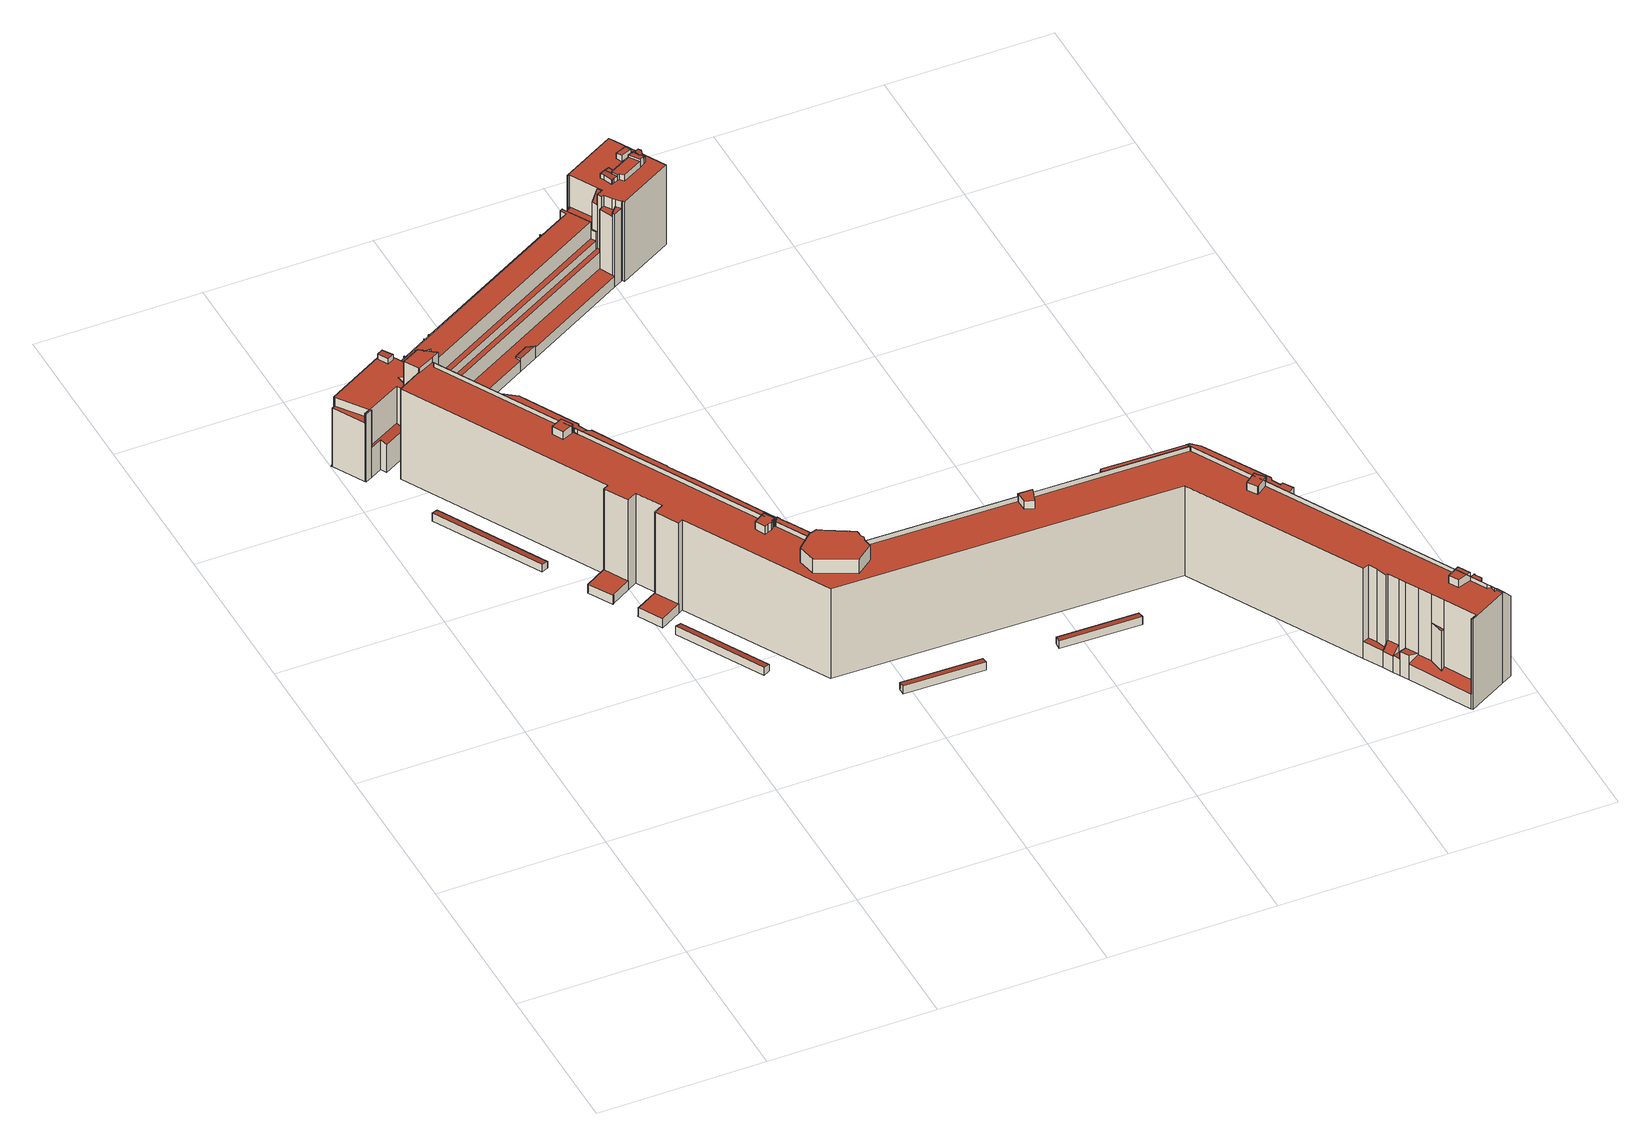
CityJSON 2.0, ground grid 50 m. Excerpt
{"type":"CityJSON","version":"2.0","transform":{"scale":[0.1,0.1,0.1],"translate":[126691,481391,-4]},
"CityObjects":{
"building1":{"type":"Building","attributes":{"b3_dak_type":"multiple horizontal","b3_h_dak_50p":-0.57,"b3_h_dak_70p":-0.49,"b3_h_dak_max":-0.21,"b3_h_dak_min":-0.86,"b3_h_maaiveld":-3.05,"b3_kas_warenhuis":false,"b3_mutatie_ahn3_ahn4":false,"b3_reconstructie_onvolledig":false,"b3_rmse_lod12":0.141,"b3_rmse_lod13":0.141,"b3_rmse_lod22":0.0315,"b3_val3dity_lod12":"[]","b3_val3dity_lod13":"[]","b3_val3dity_lod22":"[]","b3_volume_lod12":205.85,"b3_volume_lod13":205.85,"b3_volume_lod22":201.23,"geconstateerd":false,"oorspronkelijkbouwjaar":1973,"status":"Pand in gebruik"},"children":["building1-1"]},
"building1-1":{"type":"BuildingPart","parents":["building1"],"geometry":[{"type":"Solid","lod":"2.2","boundaries":[[[[0,1,2,3]],[[4,2,1,5]],[[6,3,2,4]],[[7,0,3,6]],[[5,1,0,7]],[[5,7,6,4]]]],"semantics":{"surfaces":[{"type":"GroundSurface"},{"type":"WallSurface","on_footprint_edge":true},{"type":"RoofSurface"}],"values":[[0,1,1,1,1,2]]}}]},
"building2":{"type":"Building","attributes":{"b3_dak_type":"multiple horizontal","b3_h_dak_50p":-0.54,"b3_h_dak_70p":-0.47,"b3_h_dak_max":-0.19,"b3_h_dak_min":-0.83,"b3_h_maaiveld":-3.07,"b3_kas_warenhuis":false,"b3_mutatie_ahn3_ahn4":false,"b3_reconstructie_onvolledig":false,"b3_rmse_lod12":0.136,"b3_rmse_lod13":0.136,"b3_rmse_lod22":0.0324,"b3_val3dity_lod12":"[]","b3_val3dity_lod13":"[]","b3_val3dity_lod22":"[]","b3_volume_lod12":164.17,"b3_volume_lod13":164.17,"b3_volume_lod22":160.57,"geconstateerd":false,"oorspronkelijkbouwjaar":1969,"status":"Pand in gebruik"},"children":["building2-1"]},
"building2-1":{"type":"BuildingPart","parents":["building2"],"geometry":[{"type":"Solid","lod":"2.2","boundaries":[[[[8,9,10,11]],[[12,9,8,13]],[[13,8,11,14]],[[15,10,9,12]],[[14,11,10,15]],[[14,15,12,13]]]],"semantics":{"surfaces":[{"type":"GroundSurface"},{"type":"WallSurface","on_footprint_edge":true},{"type":"RoofSurface"}],"values":[[0,1,1,1,1,2]]}}]},
"building3":{"type":"Building","attributes":{"b3_dak_type":"multiple horizontal","b3_h_dak_50p":-0.54,"b3_h_dak_70p":-0.45,"b3_h_dak_max":-0.19,"b3_h_dak_min":-0.79,"b3_h_maaiveld":-3.09,"b3_kas_warenhuis":false,"b3_mutatie_ahn3_ahn4":false,"b3_reconstructie_onvolledig":false,"b3_rmse_lod12":0.143,"b3_rmse_lod13":0.143,"b3_rmse_lod22":0.0365,"b3_val3dity_lod12":"[]","b3_val3dity_lod13":"[]","b3_val3dity_lod22":"[]","b3_volume_lod12":139.35,"b3_volume_lod13":139.35,"b3_volume_lod22":136.49,"geconstateerd":false,"oorspronkelijkbouwjaar":1969,"status":"Pand in gebruik"},"children":["building3-1"]},
"building3-1":{"type":"BuildingPart","parents":["building3"],"geometry":[{"type":"Solid","lod":"2.2","boundaries":[[[[16,17,18,19,20]],[[21,17,16,22]],[[23,18,17,21]],[[24,19,18,23]],[[22,16,20,25]],[[25,20,19,24]],[[25,24,23,21,22]]]],"semantics":{"surfaces":[{"type":"GroundSurface"},{"type":"WallSurface","on_footprint_edge":true},{"type":"RoofSurface"}],"values":[[0,1,1,1,1,1,2]]}}]},
"building4":{"type":"Building","attributes":{"b3_dak_type":"slanted","b3_h_dak_50p":28.31,"b3_h_dak_70p":28.37,"b3_h_dak_max":33.44,"b3_h_dak_min":-2.96,"b3_h_maaiveld":-2.88,"b3_kas_warenhuis":false,"b3_mutatie_ahn3_ahn4":false,"b3_reconstructie_onvolledig":false,"b3_rmse_lod12":11.5,"b3_rmse_lod13":1.52,"b3_rmse_lod22":1.23,"b3_val3dity_lod12":"[]","b3_val3dity_lod13":"[]","b3_val3dity_lod22":"[303]","b3_volume_lod12":250300.98,"b3_volume_lod13":210398.64,"b3_volume_lod22":208471.33,"geconstateerd":false,"oorspronkelijkbouwjaar":2002,"status":"Pand in gebruik"},"children":["building4-1"]},
"building4-1":{"type":"BuildingPart","parents":["building4"],"geometry":[{"type":"Solid","lod":"2.2","boundaries":[[[[26,27,28,29,30,31,32,33,34,35,36,37,38,39,40,41,42,43,44,45,46,47,48,49,50,51,52,53,54,55,56,57,58,59,60,61,62,63,64,65,66,67,68,69,70,71,72,73,74,75,76,77,78,79,80,81,82,83,84,85,86,87,88,89,90,91,92,93,94,95,96,97,98,99,100,101,102,103,104,105,106,107,108,109,110,111,112,113,114,115,116,117,118,119,120,121,122,123,124,125,126,127,128,129,130,131,132,133,134,135,136,137,138,139,140,141,142,143,144,145,146,147,148,149,150,151,152,153,154,155,156,157,158,159,160,161,162,163,164,165,166,167,168,169,170,171,172,173,174,175,176,177,178,179,180,181,182,183,184,185,186,187,188,189,190,191,192,193,194,195,196,197,198,199,200,201,202,203,204,205,206,207,208,209,210,211,212,213,214,215,216,217,218,219,220,221,222,223,224,225,226,227,228,229,230,231,232,233,234,235,236,237,238,239,240,241,242,243],[244,245,246],[247,248,249]],[[250,53,52,251]],[[252,170,169,253,254]],[[255,51,50,256]],[[251,52,51,255]],[[257,49,48,258]],[[256,50,49,257,259]],[[260,261,262,263]],[[264,171,170,252]],[[265,34,33,266]],[[267,44,43,268]],[[269,38,37,270]],[[270,37,36,271]],[[272,40,39,273]],[[273,39,38,269]],[[271,36,35,274]],[[274,35,34,265]],[[275,30,29,276]],[[277,31,30,275]],[[278,279,221,220,280,281]],[[282,32,31,277]],[[266,33,32,282]],[[283,284,285,286]],[[287,288,289,290]],[[291,27,26,292]],[[293,294,295,296]],[[297,298,247,249,299,300]],[[301,241,240,302]],[[302,240,239,303]],[[303,239,238,304]],[[305,306,307,308]],[[309,183,182,310]],[[310,182,181,311]],[[306,237,236,312]],[[313,234,233,314]],[[312,236,235,315]],[[316,188,187,317]],[[318,230,229,319]],[[320,222,221,279]],[[321,223,222,320]],[[322,323,324]],[[325,326,324]],[[327,207,206,328]],[[328,206,205,329]],[[330,211,210,331]],[[329,205,204,332]],[[333,201,200,334]],[[335,202,201,333]],[[336,197,196,337]],[[338,339,340,341]],[[342,193,192,343]],[[343,192,191,344]],[[344,191,190,345]],[[346,317,187,186,347]],[[348,184,183,309]],[[349,137,136,350]],[[351,168,167,352]],[[253,169,168,351,353]],[[354,174,173,355]],[[355,173,172,356]],[[357,177,176,358]],[[359,178,177,357,360]],[[360,357,356,361]],[[362,363,364,365,366,367]],[[352,167,166,368]],[[369,164,163,370]],[[371,150,149,372]],[[361,356,172,171,264]],[[373,175,174,354]],[[374,375,165,164,369]],[[353,351,375,374]],[[358,176,175,373]],[[376,179,178,359]],[[377,378,379,380]],[[380,379,381,382]],[[383,124,123,384]],[[384,123,122,385]],[[386,151,150,371]],[[387,388,389,390]],[[391,144,143,389]],[[392,393,152,151,386]],[[394,153,152,393]],[[395,119,118,396]],[[396,118,117,397]],[[398,399,400,401]],[[402,403,148,147,404]],[[405,145,144,391]],[[406,100,99,407]],[[408,409,410,411]],[[412,140,139,413]],[[413,139,138,414]],[[414,138,137,349]],[[390,389,143,142,415]],[[416,417,157,156,418]],[[419,285,420]],[[417,416,420]],[[350,136,135,421]],[[421,135,134,422]],[[423,424,425,426,427]],[[422,134,133,428]],[[429,430,431,432]],[[433,158,157,417]],[[434,435,436]],[[437,433,436]],[[438,128,127,439]],[[440,132,131,441]],[[442,443,444,441,445]],[[446,232,231,447,448]],[[449,314,233,232,446]],[[450,451,452,453,454]],[[455,126,125,456]],[[456,125,124,383]],[[407,99,98,457]],[[439,127,126,455]],[[458,459,460,461]],[[462,463,451,450]],[[464,465,463,462]],[[466,120,119,395]],[[467,121,120,466]],[[468,469,470,471]],[[472,370,163,162,473]],[[473,162,161,474]],[[475,476,477]],[[478,479,477]],[[480,113,112,481]],[[482,115,114,483]],[[457,98,97,484]],[[483,114,113,480]],[[481,112,111,485]],[[485,111,110,486]],[[487,488,106,105,489]],[[490,491,488,487]],[[489,105,104,492]],[[492,104,103,493]],[[286,285,419,494,409,408]],[[495,102,101,496]],[[497,93,92,498]],[[499,95,94,500]],[[491,108,107,501]],[[500,94,93,497]],[[502,61,60,503]],[[503,60,59,504]],[[505,91,90,506]],[[507,508,509,510]],[[506,90,89,511]],[[511,89,88,512]],[[296,295,513,514,515]],[[512,88,87,516]],[[517,85,84,518]],[[518,84,83,519]],[[519,83,82,520]],[[521,522,523,524]],[[525,526,527,528,529]],[[530,86,85,517]],[[531,66,65,532]],[[533,534,535,536]],[[537,68,67,538]],[[539,540,69,68,537]],[[541,64,63,542]],[[542,63,62,543]],[[544,545,546,547,548]],[[543,62,61,502]],[[549,55,54,430,429]],[[430,54,53,250]],[[550,42,41,551,552]],[[551,41,40,272]],[[553,554,555,399,398]],[[399,555,556,557]],[[461,460,57,56,558]],[[558,56,55,549]],[[559,195,194,560]],[[561,58,57,460]],[[504,59,58,561]],[[532,65,64,541]],[[538,67,66,531,562]],[[367,366,479,478]],[[563,564,228,227,565]],[[566,567,564,563]],[[568,129,128,438,569]],[[445,441,131,130,570]],[[570,130,129,568]],[[571,141,140,412]],[[572,418,156,155,573,574]],[[409,494,418,572]],[[415,142,141,571,575]],[[576,214,213,577]],[[578,579,580,581,582]],[[583,584,585,345,586]],[[587,189,188,316]],[[565,227,226,588,589]],[[319,229,228,564]],[[590,224,223,321,591]],[[591,321,592,593]],[[594,595,596,597]],[[598,599,600,601]],[[602,603,604,605,606]],[[607,608,393,392]],[[609,610,154,153,394]],[[427,426,610,609]],[[611,612,613,614]],[[615,215,214,576]],[[616,617,618,619]],[[614,613,617,616]],[[577,213,212,620]],[[621,622,623,624]],[[560,194,193,342]],[[496,101,100,406]],[[625,626,627]],[[628,629,627]],[[573,155,154,610]],[[281,280,630,631]],[[632,633,317,346]],[[634,587,633,632,635]],[[586,345,190,189,587,634]],[[636,208,207,327]],[[637,636,638,639]],[[640,641,642,643,644]],[[644,643,645,646]],[[647,648,649,650]],[[650,649,651,652]],[[653,72,71,654,655]],[[656,73,72,653]],[[657,74,73,656]],[[655,654,658,659]],[[654,71,70,660]],[[661,77,76,523]],[[524,523,76,75,662]],[[662,75,74,657]],[[522,79,78,663]],[[663,78,77,661]],[[664,80,79,522,521]],[[665,666,81,80,664]],[[667,668,669,670]],[[606,605,667]],[[311,181,180,671]],[[672,671,180,179,376]],[[673,598,363,362]],[[674,566,675,676]],[[601,600,364,363]],[[677,678,679,680,681]],[[682,46,45,683]],[[684,47,46,682]],[[685,347,186,185,686]],[[569,438,687,688]],[[471,470,689,690]],[[691,692,546,545]],[[693,694,695,696]],[[574,573,697,410]],[[411,410,697,698,699,700]],[[341,340,585,584]],[[701,702,703,704]],[[704,703,642,641]],[[705,706,707,708]],[[709,710,711,712,707]],[[713,714,219,218,715]],[[268,43,42,550]],[[620,212,211,330,716]],[[716,330,717,718]],[[719,720,721,722,723]],[[724,725,726,671,672,727]],[[728,729,730,584,583]],[[731,198,197,336]],[[722,721,516,732]],[[733,734,735,736]],[[382,381,737,738]],[[739,740,741,742]],[[727,672,743,744]],[[745,209,208,636,637]],[[746,639,638,332,747]],[[747,332,204,203,748,749]],[[750,751,752,347,685]],[[331,210,209,745]],[[753,348,754,752,751,750]],[[686,185,184,348,753]],[[755,756,757,758]],[[756,759,593,760]],[[718,717,761,762,763]],[[744,743,764,765,766]],[[749,748,767,768]],[[748,203,202,335]],[[588,226,225,769]],[[708,707,712,770,759,756,755]],[[771,772,773,770,712]],[[589,588,774,730,729]],[[304,238,237,306,305]],[[775,776,777,778,779]],[[780,775,781,782]],[[783,784,785,786]],[[337,196,195,559]],[[582,581,784,783]],[[263,262,787,788]],[[789,790,288,287]],[[791,742,741,469,468]],[[401,400,792,793]],[[404,147,146,794,795]],[[795,794,796,629,628]],[[629,796,388,387]],[[797,798,608,607]],[[799,800,626,625]],[[605,604,476,475]],[[801,597,596,648,647]],[[299,249,248,595,594]],[[676,675,729,728]],[[738,737,378,377]],[[802,803,740,739]],[[548,547,804,805]],[[805,804,534,533]],[[323,806,308,807]],[[254,253,370,472]],[[368,166,165,375]],[[808,809,810,781]],[[619,618,622,621]],[[624,623,811,812]],[[813,458,513,295]],[[765,764,803,802]],[[814,815,603,602]],[[575,571,444,443]],[[259,257,816,431]],[[758,757,817,818]],[[819,820,821,822]],[[822,821,823,824]],[[825,826,827,828]],[[778,777,702,701]],[[790,159,158,433,437]],[[829,434,284,283]],[[290,289,435,434,829]],[[670,669,830,831]],[[794,146,145,405]],[[832,199,198,731]],[[793,792,833,834,835]],[[836,837,833,792]],[[835,834,554,553]],[[838,839,314,449]],[[763,762,706,705]],[[840,841,820,819]],[[646,645,841,840]],[[700,699,424,423]],[[842,843,425,424]],[[699,698,843,842]],[[557,556,844,845]],[[403,402,846]],[[800,799,846]],[[372,149,148,403]],[[847,848,742,791]],[[501,107,106,488]],[[849,850,851,852,853]],[[854,160,159,790,789]],[[562,531,459,458,813]],[[760,593,592,855,856]],[[635,632,752,751]],[[751,752,754,857,858]],[[859,677,725,724]],[[858,857,726,725]],[[860,861,678,677,859]],[[845,844,862,863]],[[863,862,798,797]],[[864,865,772,771]],[[866,590,773,772]],[[769,225,224,590,866]],[[867,868,339,338]],[[869,870,776,775,780]],[[786,785,870,869]],[[871,872,579,578]],[[788,787,580,579]],[[873,874,872,871]],[[875,876,874,873]],[[877,878,599,598,673]],[[688,687,878,877]],[[736,735,879,880]],[[385,122,121,467]],[[881,882,856,883]],[[818,817,882,881,884]],[[884,881,715,885]],[[886,217,216,887]],[[885,715,218,217,886]],[[690,689,888,889]],[[890,891,892,888]],[[889,888,892,893,848,847]],[[848,893,894,895,896]],[[692,246,245,897]],[[895,894,891,890]],[[898,244,246,692,691]],[[899,897,245,244,898]],[[896,895,897,899]],[[900,901,902,903]],[[660,70,69,540]],[[904,659,658,540,539]],[[905,906,901,900]],[[515,514,906,905]],[[907,908,831,909]],[[909,831,830,465,464]],[[768,767,868,867]],[[454,453,910,911]],[[911,910,908,907]],[[912,913,826,825]],[[913,914,915,916]],[[916,915,641,640]],[[828,827,917,918,919]],[[779,778,914,913,912]],[[824,823,917,827]],[[919,918,809,808]],[[887,216,215,615]],[[730,774,865,864,920,921]],[[922,815,814]],[[443,442,922]],[[447,231,230,318]],[[448,447,923,924]],[[925,807,308,307,926,927]],[[766,765,807,925]],[[315,235,234,313]],[[927,926,839,838]],[[782,781,810,928,929,930]],[[931,932,876,875]],[[933,243,242,934]],[[300,299,545,544]],[[935,28,27,291]],[[432,431,816,936,937]],[[486,110,109,509]],[[510,509,109,108,491,490]],[[366,365,508,507]],[[529,528,938,939]],[[812,811,612,611]],[[528,527,940,941]],[[652,651,942,943]],[[853,852,294,293,944]],[[852,851,659,904]],[[943,942,945,946]],[[946,945,947,948]],[[498,92,91,505]],[[949,950,668,667]],[[937,936,951,952]],[[493,103,102,495,953]],[[954,955,597,801]],[[944,293,955,954]],[[732,516,87,86,530]],[[956,957,734,733]],[[958,959,850,849]],[[939,938,960,961]],[[961,960,959,958]],[[952,951,683,962]],[[962,683,45,44,267]],[[428,133,132,440]],[[258,48,47,684]],[[963,949,941,964]],[[964,941,940,965,966]],[[631,630,967,968]],[[968,967,279,278]],[[903,902,326,325]],[[280,220,219,714]],[[883,856,855,714,713]],[[681,680,969,970]],[[680,679,971,972]],[[970,969,972,973]],[[974,975,861,860]],[[921,920,639,746]],[[976,977,975,974]],[[973,972,971,567,566,674]],[[924,923,977,976]],[[536,535,978,979]],[[934,242,241,301]],[[595,248,247,298]],[[979,978,298,297]],[[520,82,81,666]],[[880,879,666,665]],[[474,161,160,854]],[[980,981,694,693]],[[696,695,950,949,963]],[[930,929,932,931]],[[929,928,982,983]],[[983,982,984,985]],[[985,984,986,987]],[[987,986,261,260]],[[966,965,981,980]],[[723,722,957,956]],[[948,947,988,989]],[[989,988,526,525]],[[292,26,243,933]],[[276,29,28,935]],[[552,551,806,323,322]],[[453,452,837,836]],[[920,864,711,710]],[[762,761,710,709]],[[990,116,115,482]],[[397,117,116,990]],[[991,992,720,719]],[[953,495,992,991]],[[334,200,199,832]],[[993,96,95,499]],[[484,97,96,993]],[[358,373,354,355,356,357]],[[418,494,419,420,416]],[[633,587,316,317]],[[663,661,523,522]],[[601,363,598]],[[574,410,409,572]],[[332,638,636,327,328,329]],[[686,753,750,685]],[[729,675,566,563,565,589]],[[738,377,380,382]],[[370,253,353,374,369]],[[368,375,351,352]],[[259,431,430,250,251,255,256]],[[284,434,436,433,417,420,285]],[[435,289,288,790,437,436]],[[794,405,391,389,388,796]],[[835,553,398,401,793]],[[699,842,424]],[[843,698,697,573,610,426,425]],[[800,846,402,404,795,628,627,626]],[[501,488,491]],[[459,531,532,541,542,543,502,503,504,561,460]],[[752,632,346,347]],[[726,857,754,348,309,310,311,671]],[[773,590,591,593,759,770]],[[882,817,757,756,760,856]],[[889,847,791,468,471,690]],[[891,894,893,892]],[[540,658,654,660]],[[710,761,717,330,331,745,637,639,920]],[[911,907,909,464,462,450,454]],[[914,778,701,704,641,915]],[[824,827,826,913,916,640,644,646,840,819,822]],[[919,808,781,775,779,912,825,828]],[[887,615,576,577,620,716,718,763,705,708,755,758,818,884,885,886],[612,811,623,622,618,617,613],[809,918,917,823,821,820,841,645,643,642,703,702,777,776,870,785,784,581,580,787,262,261,986,984,982,928,810]],[[865,774,588,769,866,772]],[[922,442,445,570,568,569,688,877,673,362,367,478,477,476,604,603,815]],[[972,969,680]],[[839,926,307,306,312,315,313,314]],[[812,611,614,616,619,621,624]],[[852,904,539,537,538,562,813,295,294]],[[952,994,902,901,906,514,513,458,461,558,549,429,432,937]],[[428,440,441,444,571,412,413,414,349,350,421,422]],[[258,684,682,683,951,936,816,257]],[[968,278,281,631]],[[903,325,324,323,807,765,802,739,742,848,896,899,898,691,545,299,594,597,955,293,296,515,905,900]],[[714,855,592,321,320,279,967,630,280]],[[883,713,715,881]],[[977,923,447,318,319,564,567,971,679,678,861,975]],[[921,746,747,749,768,867,338,341,584,730]],[[973,674,676,728,583,586,634,635,751,858,725,677,681,970],[379,378,737,381]],[[924,976,974,860,859,724,727,744,766,925,927,838,449,446,448]],[[979,297,300,544,548,805,533,536]],[[966,980,693,696,963,964]],[[930,931,875,873,871,578,582,783,786,869,780,782]],[[987,260,263,788,579,872,874,876,932,929,983,985]],[[989,525,529,939,961,958,849,853,944,954,801,647,650,652,943,946,948]],[[957,722,732,530,517,518,519,520,666,879,735,734]],[[837,452,451,463,465,830,669,668,950,695,694,981,965,940,527,526,988,947,945,942,651,649,648,596,595,298,978,535,534,804,547,546,692,897,895,890,888,689,470,469,741,740,803,764,743,672,376,359,360,361,264,252,254,472,473,474,854,789,287,290,829,283,286,408,411,700,423,427,609,394,393,608,798,862,844,556,555,554,834,833]],[[806,551,272,273,269,270,271,274,265,266,282,277,275,276,935,291,292,933,934,301,302,303,304,305,308]],[[552,322,324,326,902,994,952,962,267,268,550]],[[453,836,792,400,399,557,845,863,797,607,392,386,371,372,403,846,799,625,627,629,387,390,415,575,443,922,814,602,606,667,670,831,908,910]],[[711,864,771,712]],[[762,709,707,706]],[[397,990,482,483,480,481,485,486,509,508,365,364,600,599,878,687,438,439,455,456,383,384,385,467,466,395,396]],[[953,991,719,723,956,733,736,880,665,664,521,524,662,657,656,653,655,659,851,850,959,960,938,528,941,949,667,605,475,477,479,366,507,510,490,487,489,492,493]],[[334,832,731,336,337,559,560,342,343,344,345,585,340,339,868,767,748,335,333]],[[484,993,499,500,497,498,505,506,511,512,516,721,720,992,495,496,406,407,457]]]],"semantics":{"surfaces":[{"type":"GroundSurface"},{"type":"WallSurface","on_footprint_edge":true},{"type":"WallSurface","on_footprint_edge":false},{"type":"RoofSurface"}],"values":[[0,1,1,1,1,1,1,2,1,1,1,1,1,1,1,1,1,1,1,1,1,1,2,2,1,2,1,1,1,1,2,1,1,1,1,1,1,1,1,1,2,2,1,1,1,1,1,1,1,2,1,1,1,1,1,1,1,1,1,1,1,1,2,2,1,1,1,1,1,1,2,1,1,2,2,1,1,1,2,1,1,1,1,1,2,1,1,1,2,1,1,1,1,1,2,2,1,1,2,1,2,1,2,2,1,1,2,1,1,2,1,1,1,1,2,2,2,1,1,2,1,1,2,2,1,1,1,1,1,1,1,2,1,1,2,1,1,1,1,1,1,1,1,2,1,1,2,1,1,1,1,2,2,1,1,2,1,1,1,1,2,1,1,1,1,1,2,2,1,1,1,1,1,1,1,2,1,2,1,1,1,1,1,2,1,1,2,2,1,1,1,1,2,2,2,2,2,1,2,2,1,2,2,1,2,1,1,2,2,1,2,2,2,1,1,2,2,2,2,2,1,1,1,2,1,1,1,1,1,1,1,1,2,2,1,1,2,2,2,2,1,1,1,2,2,2,2,2,2,2,2,2,2,2,1,1,1,2,2,2,2,1,2,2,2,2,2,1,2,1,2,1,2,1,2,2,2,2,2,1,1,2,2,2,1,2,2,2,1,2,2,2,2,2,1,2,2,2,2,2,2,1,2,2,2,2,2,2,2,1,2,2,2,2,2,2,2,2,2,2,2,2,2,1,2,2,2,1,1,2,2,2,2,2,2,2,2,2,2,2,2,2,1,2,1,2,1,2,2,2,2,2,2,2,2,2,2,2,1,2,2,2,2,2,2,2,2,2,2,1,2,2,2,1,1,2,2,2,2,1,2,1,1,2,2,1,2,2,2,2,2,2,2,2,2,2,2,2,2,2,2,1,2,2,2,1,2,2,2,1,2,2,2,1,2,1,2,1,1,2,2,2,2,2,2,2,2,2,1,2,2,1,2,2,1,2,2,2,2,2,1,1,1,2,2,2,2,2,1,2,2,2,2,2,2,2,2,2,2,1,1,2,1,2,1,2,2,2,2,2,2,2,2,2,2,2,1,1,2,2,2,2,1,1,2,2,1,1,1,3,3,3,3,3,3,3,3,3,3,3,3,3,3,3,3,3,3,3,3,3,3,3,3,3,3,3,3,3,3,3,3,3,3,3,3,3,3,3,3,3,3,3,3,3,3,3,3,3,3,3,3,3,3,3,3,3,3,3,3,3,3,3,3,3,3,3,3]]}}]},
"building5":{"type":"Building","attributes":{"b3_dak_type":"multiple horizontal","b3_h_dak_50p":-0.53,"b3_h_dak_70p":-0.44,"b3_h_dak_max":-0.15,"b3_h_dak_min":-0.78,"b3_h_maaiveld":-3.05,"b3_kas_warenhuis":false,"b3_mutatie_ahn3_ahn4":false,"b3_reconstructie_onvolledig":false,"b3_rmse_lod12":0.151,"b3_rmse_lod13":0.151,"b3_rmse_lod22":0.0333,"b3_val3dity_lod12":"[]","b3_val3dity_lod13":"[]","b3_val3dity_lod22":"[]","b3_volume_lod12":138.21,"b3_volume_lod13":138.21,"b3_volume_lod22":135.13,"geconstateerd":false,"oorspronkelijkbouwjaar":1969,"status":"Pand in gebruik"},"children":["building5-1"]},
"building5-1":{"type":"BuildingPart","parents":["building5"],"geometry":[{"type":"Solid","lod":"2.2","boundaries":[[[[995,996,997,998]],[[999,996,995,1000]],[[1000,995,998,1001]],[[1001,998,997,1002]],[[1002,997,996,999]],[[1002,999,1000,1001]]]],"semantics":{"surfaces":[{"type":"GroundSurface"},{"type":"WallSurface","on_footprint_edge":true},{"type":"RoofSurface"}],"values":[[0,1,1,1,1,2]]}}]}
},
"vertices":[
[322,1574,10],[148,1890,10],[168,1901,10],[342,1584,10],[168,1901,32],[148,1890,37],[342,1584,32],[322,1574,37],
[693,950,9],[673,940,9],[533,1193,9],[553,1203,9],[673,940,37],[693,950,32],[553,1203,32],[533,1193,37],
[1216,730,9],[1216,708,9],[974,712,9],[974,713,9],[975,735,9],[1216,708,37],[1216,730,32],[974,712,37],[974,713,37],[975,735,32],
[417,1954,11],[439,1914,11],[434,1912,11],[507,1779,11],[508,1779,11],[510,1781,11],[514,1777,11],[516,1772,11],[518,1768,11],[519,1764,11],[520,1762,11],[520,1761,11],[519,1760,11],[519,1758,11],[517,1756,11],[513,1751,11],[511,1749,11],[509,1747,11],[509,1746,11],[522,1721,11],[523,1720,11],[536,1727,11],[618,1579,11],[623,1569,11],[629,1571,11],[651,1532,11],[645,1529,11],[662,1500,11],[652,1495,11],[651,1494,11],[692,1419,11],[693,1419,11],[703,1425,11],[719,1396,11],[724,1399,11],[746,1359,11],[741,1356,11],[828,1198,11],[827,1197,11],[837,1194,11],[829,1169,11],[828,1167,11],[843,1141,11],[844,1141,11],[856,1148,11],[923,1025,11],[927,1019,11],[948,1018,11],[962,1018,11],[1072,1016,11],[1072,1019,11],[1072,1022,11],[1118,1021,11],[1117,1018,11],[1117,1015,11],[1190,1014,11],[1210,1013,11],[1237,1013,11],[1237,1019,11],[1283,1018,11],[1282,1012,11],[1430,1009,11],[1433,1009,11],[1433,1013,11],[1437,1015,11],[1438,1015,11],[1440,1015,11],[1444,1015,11],[1447,1015,11],[1450,1014,11],[1454,1012,11],[1455,1011,11],[1458,1008,11],[1460,1005,11],[1461,1004,11],[1462,1001,11],[1462,999,11],[1463,997,11],[1463,994,11],[1492,993,11],[1492,999,11],[1492,1008,11],[1502,1008,11],[1657,1005,11],[1663,1005,11],[1674,1005,11],[1674,1011,11],[1719,1010,11],[1719,1004,11],[1903,1001,11],[1903,999,11],[1959,998,11],[1986,949,11],[1987,950,11],[1995,935,11],[1997,937,11],[2005,930,11],[2022,899,11],[2017,896,11],[2076,788,11],[2075,787,11],[2085,785,11],[2080,767,11],[2077,757,11],[2091,730,11],[2098,735,11],[2104,738,11],[2192,579,11],[2197,582,11],[2219,542,11],[2214,539,11],[2287,406,11],[2293,409,11],[2315,370,11],[2309,367,11],[2372,253,11],[2396,209,11],[2397,210,11],[2401,212,11],[2415,187,11],[2398,177,11],[2397,177,11],[2409,155,11],[2411,151,11],[2424,158,11],[2462,89,11],[2431,72,11],[2313,7,11],[2310,11,11],[2211,191,11],[2197,216,11],[2187,235,11],[2171,264,11],[2139,322,11],[1857,831,11],[826,850,11],[591,1273,11],[577,1265,11],[512,1229,11],[474,1299,11],[473,1301,11],[476,1302,11],[477,1300,11],[539,1334,11],[569,1351,11],[527,1426,11],[496,1409,11],[436,1375,11],[437,1373,11],[434,1372,11],[394,1443,11],[458,1479,11],[473,1487,11],[146,2081,11],[217,2121,11],[193,2159,11],[124,2121,11],[114,2138,11],[78,2118,11],[58,2108,11],[55,2112,11],[4,2204,11],[2,2206,11],[11,2211,11],[209,2321,11],[297,2370,11],[294,2374,11],[296,2375,11],[299,2370,11],[393,2422,11],[390,2427,11],[392,2428,11],[393,2424,11],[836,2667,11],[833,2671,11],[835,2672,11],[839,2668,11],[910,2707,11],[918,2711,11],[924,2715,11],[922,2720,11],[923,2721,11],[928,2713,11],[929,2710,11],[944,2718,11],[941,2722,11],[939,2725,11],[1104,2816,11],[1114,2798,11],[1195,2651,11],[1030,2560,11],[1026,2567,11],[1024,2565,11],[997,2551,11],[680,2376,11],[623,2344,11],[384,2212,11],[358,2259,11],[350,2273,11],[349,2275,11],[262,2227,11],[243,2217,11],[249,2206,11],[255,2196,11],[253,2195,11],[259,2184,11],[262,2179,11],[280,2179,11],[284,2179,11],[293,2162,11],[296,2163,11],[297,2159,11],[325,2109,11],[330,2112,11],[352,2072,11],[347,2069,11],[349,2065,11],[412,1951,11],[496,1713,11],[486,1721,11],[491,1712,11],[800,1146,11],[805,1144,11],[803,1147,11],[662,1500,70],[645,1529,71],[569,1351,323],[539,1334,43],[539,1334,323],[651,1532,71],[629,1571,73],[623,1569,69],[618,1579,69],[623,1569,73],[1146,2722,307],[1146,2722,287],[1134,2716,287],[1134,2716,308],[527,1426,323],[518,1768,70],[516,1772,70],[509,1746,320],[509,1747,320],[519,1760,70],[520,1761,70],[520,1762,70],[517,1756,69],[519,1758,70],[519,1764,70],[508,1779,70],[507,1779,70],[510,1781,70],[623,2344,55],[623,2344,48],[680,2376,48],[680,2376,54],[514,1777,70],[2188,273,323],[2188,273,95],[2206,241,94],[2206,241,323],[2158,328,323],[2158,328,70],[2171,305,70],[2171,305,323],[439,1914,71],[417,1954,71],[885,1027,325],[885,1027,323],[811,1161,323],[811,1161,324],[800,1146,350],[800,1146,323],[803,1147,339],[803,1147,350],[347,2069,71],[352,2072,71],[330,2112,71],[325,2109,71],[297,2159,71],[297,2159,66],[292,2157,66],[292,2157,70],[114,2138,114],[124,2121,105],[193,2159,105],[296,2163,66],[284,2179,66],[280,2179,66],[293,2162,66],[2,2206,13],[4,2204,13],[253,2195,66],[255,2196,66],[384,2212,48],[358,2259,47],[420,1923,320],[420,1923,297],[378,1954,320],[371,1958,324],[371,1958,321],[923,2721,45],[922,2720,45],[924,2715,45],[941,2722,177],[944,2718,177],[918,2711,46],[835,2672,159],[833,2671,159],[839,2668,159],[392,2428,159],[390,2427,159],[358,2385,188],[358,2385,159],[357,2380,159],[357,2380,188],[296,2375,159],[294,2374,159],[297,2370,159],[209,2321,159],[4,2204,214],[55,2112,214],[78,2118,114],[2287,406,71],[2214,539,70],[477,1300,12],[476,1302,12],[477,1300,42],[437,1373,42],[436,1375,42],[496,1409,43],[458,1479,43],[394,1443,42],[473,1487,323],[458,1479,323],[496,1409,323],[1933,986,320],[1933,986,126],[1933,986,70],[1686,993,70],[1686,993,303],[1686,993,320],[473,1301,12],[512,1229,42],[577,1265,43],[2424,158,290],[2411,151,306],[434,1372,42],[474,1299,42],[474,1299,13],[146,2081,323],[200,2272,262],[200,2272,244],[220,2283,244],[220,2283,261],[201,2313,244],[201,2313,261],[2017,896,70],[2022,899,70],[2005,930,70],[2462,89,289],[2410,185,289],[2410,185,68],[2397,210,65],[2397,210,289],[2401,212,64],[2431,72,328],[2431,72,323],[2313,7,323],[1987,950,70],[1986,949,70],[1959,998,70],[2375,156,350],[2375,156,337],[2356,191,337],[2356,191,350],[2409,155,320],[2409,155,306],[2397,177,320],[2415,187,68],[1461,1004,66],[1460,1005,66],[2217,221,323],[2217,221,96],[2237,186,96],[2237,186,323],[2309,367,71],[2315,370,72],[2293,409,72],[2396,209,290],[2187,235,69],[2187,235,66],[2197,216,69],[2206,241,70],[2189,236,69],[2219,542,71],[2197,582,71],[2278,113,323],[2278,113,220],[2278,113,92],[2329,21,90],[2329,21,323],[2192,579,70],[652,1495,320],[652,1495,69],[614,1564,72],[614,1564,320],[2171,264,67],[2183,270,87],[2183,270,70],[2172,265,69],[2171,264,69],[2080,767,70],[2085,785,70],[2104,738,69],[2098,735,68],[2116,704,320],[2116,704,296],[2116,704,68],[2098,735,320],[262,2179,338],[259,2184,66],[259,2184,338],[280,2179,338],[2020,718,350],[2020,718,323],[2050,740,323],[2050,740,339],[2050,740,350],[2075,787,70],[2076,788,70],[1458,1008,66],[824,1177,320],[824,1177,67],[693,1419,69],[693,1419,320],[2016,717,350],[2016,717,323],[1998,745,350],[1998,745,323],[1995,935,70],[1997,937,70],[430,1741,350],[430,1741,323],[447,1708,323],[447,1708,350],[577,1265,323],[591,1273,323],[826,850,323],[1697,975,321],[1697,975,320],[1696,976,320],[1682,986,320],[1682,986,310],[1719,1010,70],[1674,1011,70],[1903,1001,70],[1719,1004,70],[1455,1011,66],[1674,1005,70],[1663,1005,70],[1492,999,301],[1492,999,69],[1492,993,306],[1502,1008,291],[1502,1008,69],[1463,994,307],[1463,997,303],[2217,221,70],[1462,999,66],[1462,1001,66],[1444,1015,66],[1440,1015,66],[1450,1014,66],[1447,1015,66],[1492,1008,67],[746,1359,71],[724,1399,71],[719,1396,70],[1438,1015,66],[1437,1015,66],[1673,993,302],[1673,993,70],[1657,1005,70],[1657,1005,290],[1433,1013,65],[1433,1009,66],[811,1161,320],[515,1698,320],[515,1698,324],[1430,1009,66],[1283,1018,69],[1237,1019,69],[1237,1013,69],[1210,1013,69],[1117,1018,288],[1117,1018,70],[1072,1019,74],[1072,1019,287],[967,964,371],[967,964,323],[967,971,323],[967,971,340],[967,971,371],[1282,1012,69],[829,1169,67],[837,1194,70],[776,1133,350],[776,1133,323],[788,1135,323],[788,1135,350],[843,1141,323],[828,1167,323],[844,1141,323],[844,1141,69],[827,1197,69],[828,1198,69],[741,1356,70],[785,1179,350],[785,1179,339],[785,1179,323],[750,1157,323],[750,1157,350],[651,1494,320],[511,1749,320],[513,1751,69],[513,1751,320],[2335,142,350],[2335,142,323],[2375,156,323],[2402,107,323],[2402,107,337],[692,1419,320],[393,2422,159],[299,2370,159],[703,1425,70],[829,1169,323],[249,2206,214],[249,2206,66],[243,2217,214],[241,2204,214],[241,2204,66],[2077,757,320],[2080,767,320],[2091,730,320],[2372,253,72],[2197,216,95],[2211,191,65],[2211,191,95],[2372,253,290],[1114,2798,287],[1104,2816,287],[1126,2710,314],[1126,2710,308],[1126,2710,287],[1124,2710,287],[1124,2710,314],[219,2303,244],[219,2303,188],[219,2303,159],[209,2321,244],[11,2211,14],[262,2227,130],[262,2227,213],[350,2273,102],[358,2259,102],[975,2599,47],[975,2599,102],[805,1144,339],[805,1144,323],[866,1033,323],[866,1033,339],[1934,986,126],[1934,986,70],[1933,989,70],[1933,989,127],[1943,970,321],[1943,970,320],[1932,970,320],[1932,970,322],[1932,970,331],[2421,90,328],[2421,90,323],[2310,11,323],[2310,11,61],[1127,2727,308],[1127,2727,287],[1120,2742,287],[1120,2742,308],[1195,2651,287],[1119,2742,308],[1119,2742,287],[1118,2744,287],[1118,2744,308],[939,2725,287],[1107,2739,308],[1107,2739,287],[1086,2732,287],[1086,2732,307],[2378,168,327],[2378,168,320],[2384,172,320],[2398,179,320],[2398,179,304],[657,2386,47],[657,2386,51],[13,2209,214],[13,2209,14],[11,2211,244],[13,2209,244],[928,2713,45],[928,2713,177],[919,2709,46],[919,2709,177],[1032,2687,301],[1032,2687,294],[1032,2687,287],[1014,2678,287],[1014,2678,302],[1020,2668,287],[1020,2668,302],[848,1028,371],[848,1028,323],[800,984,323],[800,984,371],[811,929,323],[811,929,372],[927,1019,290],[923,1025,69],[923,1025,284],[948,1018,291],[962,1018,290],[907,1026,69],[907,1026,284],[856,1148,69],[1072,1022,73],[1072,1016,291],[1118,1021,69],[1117,1015,291],[1190,1014,291],[1190,1014,69],[1931,954,340],[1931,954,323],[1932,954,323],[1932,954,339],[217,2121,85],[217,2121,323],[1934,986,320],[241,2204,243],[241,2233,214],[241,2233,243],[207,2170,243],[207,2170,66],[203,2192,66],[203,2192,215],[203,2192,243],[523,1720,70],[522,1721,70],[536,1727,70],[55,2112,246],[58,2108,246],[1968,964,70],[1968,964,320],[481,1723,323],[481,1723,350],[491,1712,339],[491,1712,323],[1457,917,350],[1457,917,323],[1471,959,323],[1471,959,350],[2237,186,93],[2257,149,93],[2257,149,224],[2257,149,323],[1049,2700,294],[1049,2700,287],[1030,2692,287],[1030,2692,294],[997,2630,287],[997,2630,285],[977,2619,252],[977,2619,287],[969,2634,253],[969,2634,178],[969,2634,160],[977,2619,160],[997,2551,263],[997,2551,48],[1024,2565,263],[941,2722,287],[945,2724,177],[945,2724,287],[1442,1005,295],[1442,1005,66],[1429,1006,66],[1429,1006,69],[1429,1006,295],[193,2162,339],[193,2162,243],[193,2162,106],[217,2121,339],[254,2240,243],[254,2240,213],[254,2240,187],[393,2424,159],[1430,1009,69],[1395,994,307],[1395,994,69],[1286,1003,69],[1286,1003,300],[183,2303,244],[183,2303,262],[264,2124,339],[264,2124,323],[465,1759,323],[465,1759,339],[218,2119,323],[218,2119,339],[929,2710,177],[919,2709,188],[918,2711,188],[910,2707,159],[910,2707,188],[75,2123,246],[75,2123,243],[75,2123,215],[78,2118,246],[75,2123,116],[984,2605,287],[984,2605,251],[991,2609,251],[991,2609,287],[984,2605,102],[975,2599,251],[989,2645,179],[989,2645,285],[989,2645,287],[269,2144,323],[269,2144,324],[269,2144,338],[919,2689,159],[919,2689,188],[349,2275,130],[977,2619,102],[973,2617,160],[973,2617,130],[973,2617,102],[254,2240,130],[1108,2702,307],[1108,2702,287],[1059,2676,287],[1059,2676,294],[1059,2676,307],[1108,2702,314],[1128,2672,307],[1128,2672,314],[1122,2709,314],[1122,2709,287],[1122,2706,287],[1122,2706,314],[1134,2708,287],[1134,2708,308],[2139,322,323],[2139,322,69],[465,1759,350],[2355,190,338],[2355,190,350],[2398,177,70],[2398,177,320],[2398,179,70],[2415,87,335],[2415,87,323],[2397,133,328],[2397,133,320],[866,1033,371],[276,2130,324],[276,2130,323],[765,1127,323],[765,1127,350],[420,1923,69],[292,2157,295],[1067,2639,307],[1067,2639,287],[1128,2672,287],[1094,2715,287],[1094,2715,307],[824,1177,323],[2091,698,323],[2091,698,320],[614,1564,69],[1005,2589,251],[1005,2589,287],[1033,2642,302],[1033,2642,287],[1033,2641,287],[1033,2641,302],[1038,2644,287],[1038,2644,302],[1042,2666,307],[1042,2666,301],[1051,2648,301],[1051,2648,307],[2183,270,323],[2032,772,323],[2032,772,339],[836,2667,159],[2355,190,323],[2319,170,323],[2319,170,349],[2353,195,337],[2353,195,323],[268,2177,338],[268,2177,66],[1030,2641,302],[1030,2641,287],[2270,110,219],[2270,110,81],[2412,106,323],[2412,106,328],[2401,141,320],[483,1727,350],[483,1727,339],[947,992,371],[947,992,318],[915,1010,300],[915,1010,323],[915,1010,371],[1857,831,323],[993,2559,48],[993,2559,252],[182,2181,116],[182,2181,243],[207,2170,339],[241,2188,338],[241,2188,66],[2413,104,323],[2413,104,328],[964,2631,160],[964,2631,130],[350,2273,130],[362,2382,188],[362,2382,159],[1120,2708,314],[1120,2708,287],[1129,2700,314],[1129,2700,308],[1132,2697,314],[1132,2697,308],[1132,2693,314],[1132,2693,308],[1945,986,320],[1945,986,70],[1244,996,69],[1244,996,309],[1012,2580,263],[1012,2580,250],[993,2559,263],[1012,2580,287],[1024,2565,287],[1026,2567,287],[1030,2560,287],[482,1724,323],[482,1724,350],[483,1724,323],[483,1724,12],[482,1724,12],[483,1727,12],[484,1724,12],[484,1724,323],[484,1724,339],[486,1721,323],[496,1713,334],[486,1721,339],[514,1700,324],[514,1700,320],[505,1716,320],[505,1716,324],[907,1026,323],[515,1699,324],[515,1699,320],[2035,766,350],[2035,766,339],[2032,772,350],[2055,744,333],[2055,744,350],[1043,2667,307],[1043,2667,301],[1043,2667,294],[1041,2670,294],[1041,2670,301],[1051,2648,287],[1057,2650,287],[1057,2650,307],[964,2631,178],[964,2631,188],[2097,691,320],[248,2192,66],[248,2192,338],[292,2157,338],[291,2160,66],[291,2160,338],[1142,2680,287],[1142,2680,307],[1142,2680,314],[1144,2684,314],[1144,2684,307],[412,1951,70],[349,2065,71],[434,1912,70],[533,1714,70],[533,1714,320],[966,982,329],[966,982,371],[1429,963,323],[1429,963,340],[921,874,323],[921,874,372],[885,1027,371],[972,913,323],[972,913,372],[969,941,323],[969,941,371],[1470,962,340],[1470,962,323],[518,1720,70],[518,1720,320],[1462,999,301],[871,1035,371],[871,1035,333],[1416,1006,294],[1416,1006,69],[949,992,371],[949,992,318],[949,991,320],[949,991,371],[522,1721,320],[1470,962,350],[1429,963,350],[1429,962,323],[1429,962,350],[616,2362,47],[616,2362,52],[201,2211,214],[201,2211,243],[226,2199,66],[226,2199,213],[226,2199,243],[241,2192,338],[241,2192,66],[245,2191,338],[245,2191,66],[795,1143,323],[795,1143,350],[1430,927,349],[1430,927,323],[1149,2684,287],[1149,2684,307],[1147,2698,287],[1147,2698,307],[1151,2713,287],[1151,2713,307],[973,954,323],[973,954,371],[1903,999,70],[1442,1011,289],[1442,1011,66],[1454,1012,66],[512,1718,320],
[1670,721,10],[1670,699,10],[1428,703,10],[1429,726,10],[1670,699,37],[1670,721,33],[1429,726,32],[1428,703,37]
]}
